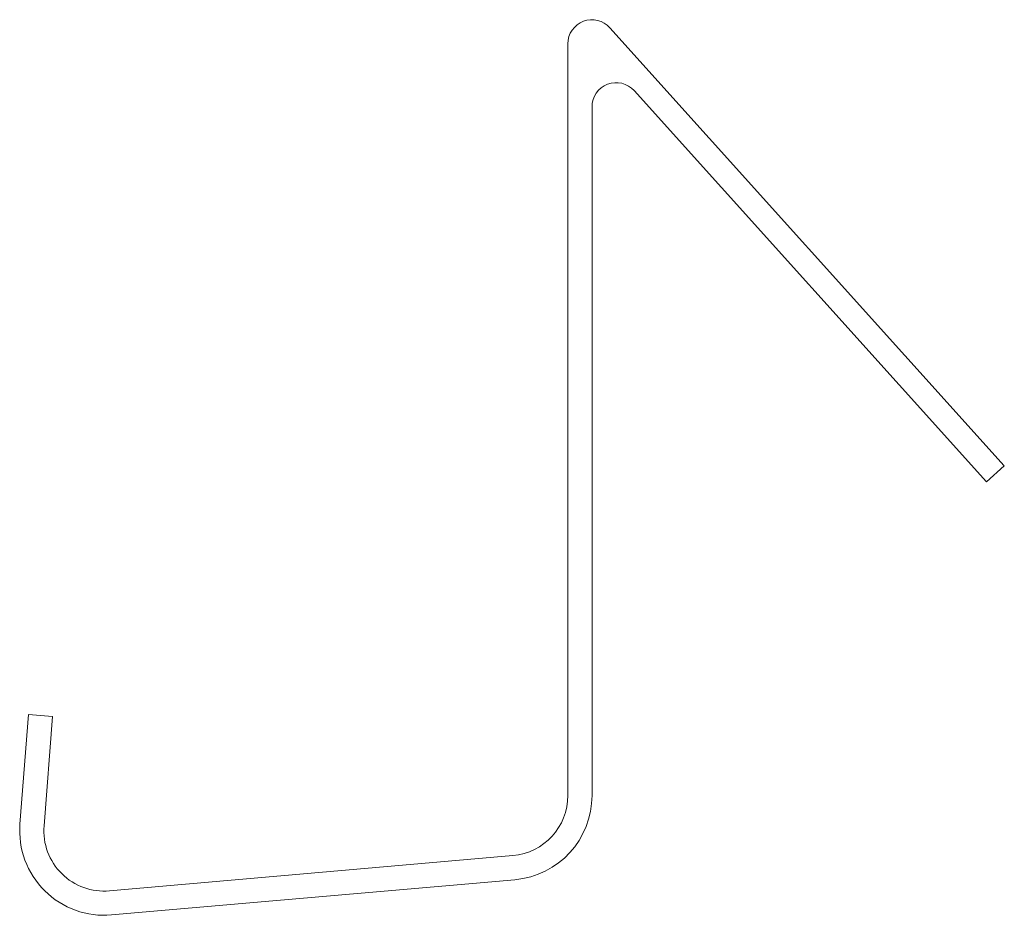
# Model space of a CAD drawing. Header units: millimetres. Extents: x -46.3 to 35.2, y -33.9 to 40.2.
import ezdxf

# ---------------------------------------------------------------- set-up
doc = ezdxf.new("R2010")
doc.units = ezdxf.units.MM
doc.layers.get('0').update_dxf_attribs({"linetype": 'CONTINUOUS', "lineweight": 0})

msp = doc.modelspace()

# ---------------------------------------------------------------- linework, layer by layer
for p, q in [((2.541, 39.521), (35.188, 3.263)), ((-0.946, -24.026), (-0.946, 38.182)), ((4.541, 34.31), (33.701, 1.924)), ((1.054, -24.026), (1.054, 32.972)), ((33.701, 1.924), (35.188, 3.263)), ((-46.309, -26.397), (-45.595, -17.332)), ((-45.595, -17.332), (-43.601, -17.489)), ((-44.315, -26.554), (-43.601, -17.489)), ((-5.51, -29.007), (-38.894, -31.928)), ((-5.335, -30.999), (-38.72, -33.92))]:
    msp.add_line(p, q)
for centre, radius, start, end in [((1.054, 38.182), 2, 42, 180), ((3.054, 32.972), 2, 42, 180), ((-5.946, -24.026), 5, 275, 0), ((-5.946, -24.026), 7, 275, 0), ((-39.33, -26.947), 7, 175.5, 275), ((-39.33, -26.947), 5, 175.5, 275)]:
    msp.add_arc(centre, radius, start, end)

doc.saveas('drawing.dxf')
